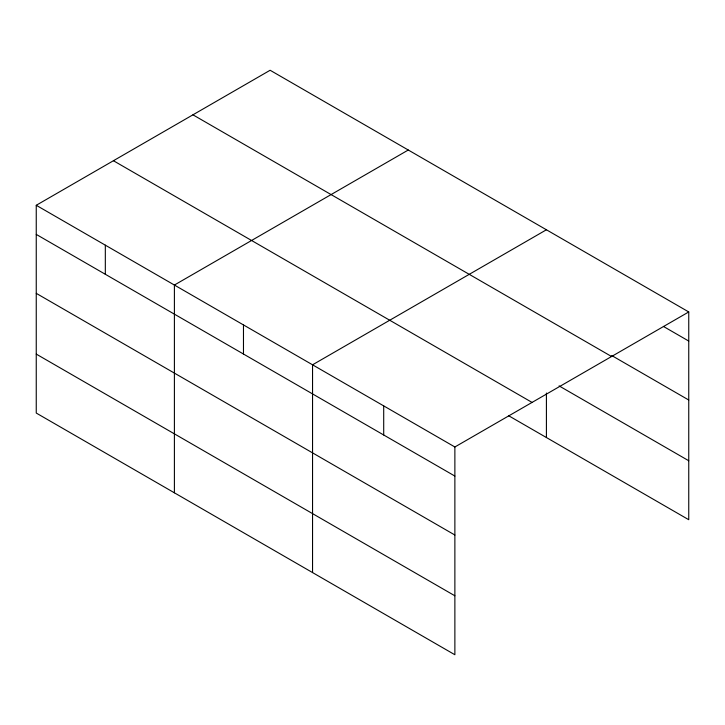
<?xml version="1.0" encoding="UTF-8"?>
<svg xmlns="http://www.w3.org/2000/svg" width="725" height="725" viewBox="0 0 725 725"><rect width="100%" height="100%" fill="white"/><g stroke="black" fill="none" stroke-linecap="round" stroke-linejoin="round"><path stroke-width="1.09" d="M36.25 205.284L454.874 446.981L454.874 654.738L36.25 413.051L36.25 205.284L270.126 70.262L688.75 311.949L688.75 519.716L508.479 415.633M408.266 150.021L174.399 285.043L174.399 492.81M546.414 229.78L312.548 364.802L312.548 572.569M454.874 446.981L688.75 311.949M663.402 326.422L688.75 341.058M611.737 355.549L688.75 400.019M192.941 114.822L611.574 356.51M559.093 385.899L688.75 460.756M113.426 160.723L532.059 402.42M36.25 234.392L454.874 476.08M36.25 293.344L454.874 535.041M36.25 354.09L454.874 595.787M546.414 393.041L546.414 437.538M383.706 405.891L383.706 435M243.473 324.918L243.473 354.027M105.324 245.168L105.324 274.267"/></g></svg>
